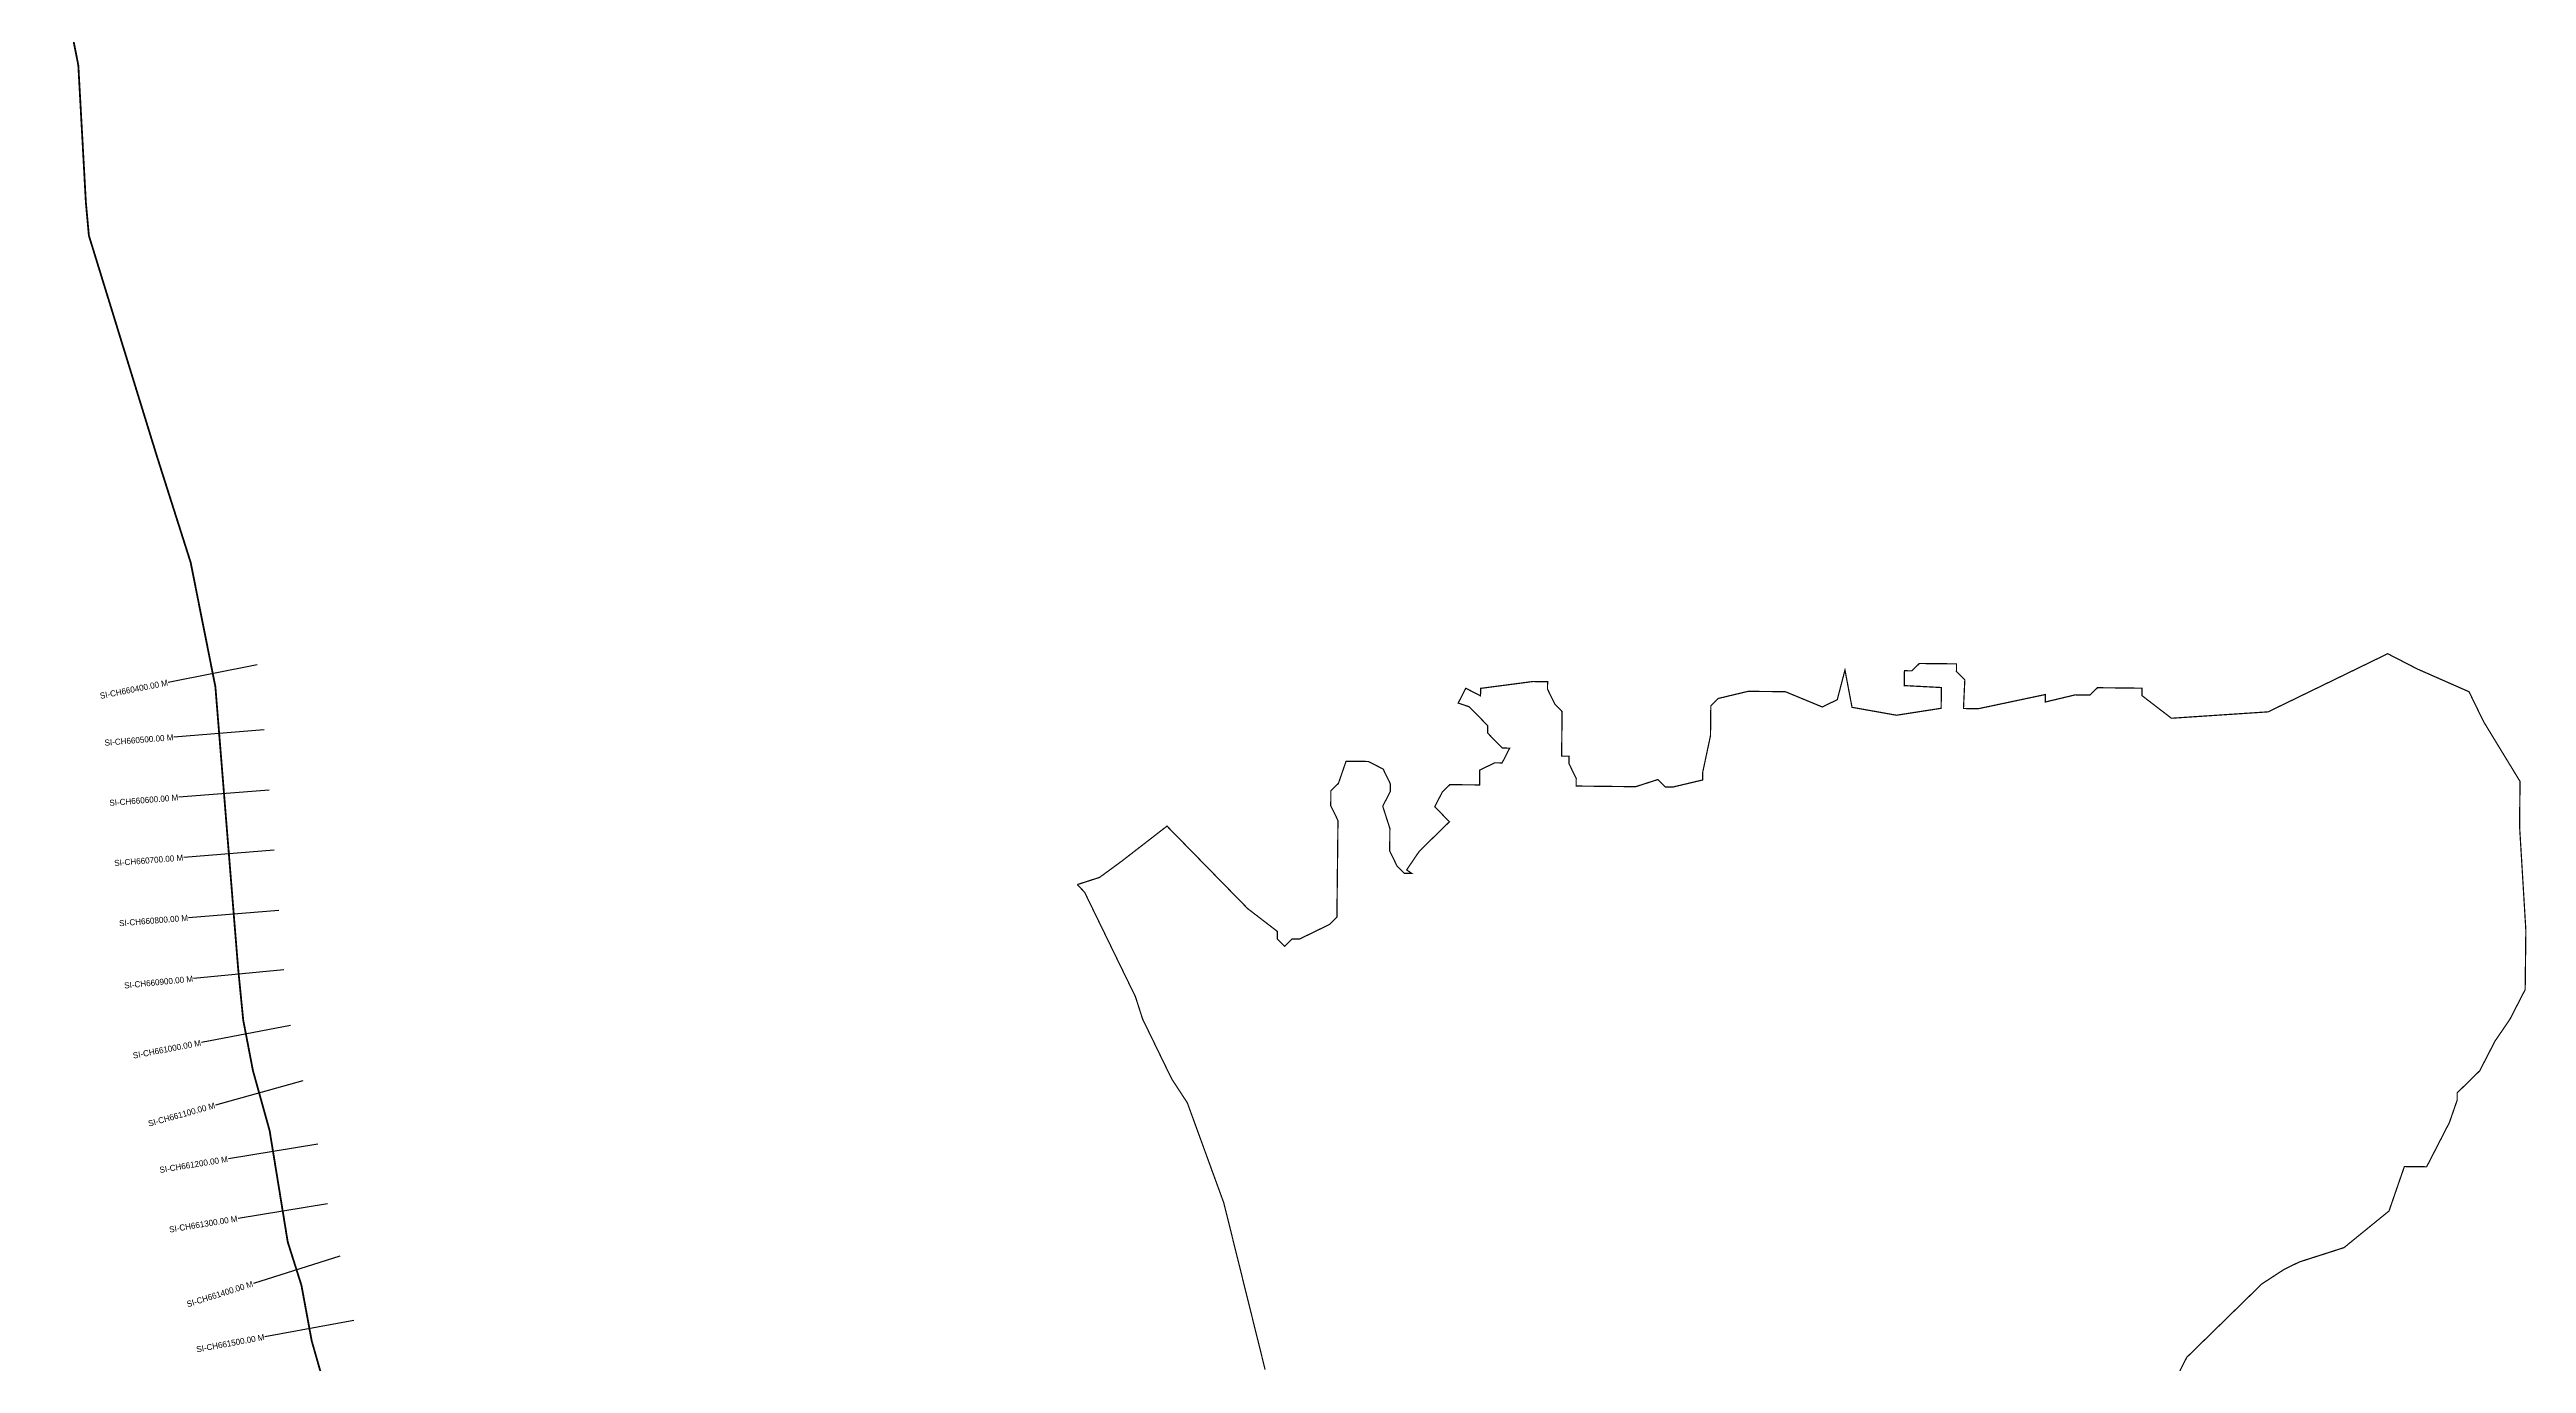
# Model space of a CAD drawing. Header units: metres. Extents: x 333202 to 338316, y 1781929 to 1790673.
# Drawn here: x 334214 to 338316, y 1784124 to 1786301 of the extents above; entities that cross this region are included whole.
import ezdxf
from ezdxf.enums import TextEntityAlignment as Align

# ---------------------------------------------------------------- set-up
doc = ezdxf.new("R2010")
doc.units = ezdxf.units.M
for name, color, linetype in [('CS', 134, 'Continuous'), ('CSMark', 6, 'Continuous'), ('NATURALLY PROTECTED', 3, 'Continuous')]:
    doc.layers.add(name, color=color, linetype=linetype)

msp = doc.modelspace()

# ---------------------------------------------------------------- linework, layer by layer
at = {"color": 6, "const_width": 2}
for points in [[(335915.9, 1784917.7), (335952.9, 1784929.6), (335989.6, 1784956.5), (336064.6, 1785014.6), (336198.5, 1784877.7), (336247.3, 1784840.2), (336247.2, 1784827.9), (336259.4, 1784815.5), (336271.8, 1784827.7), (336284.1, 1784827.5), (336333.6, 1784851.6), (336346, 1784863.8), (336347.8, 1785023.8), (336335.8, 1785048.5), (336336, 1785073.1), (336348.5, 1785085.3), (336361.2, 1785122.1), (336398.1, 1785121.7), (336422.6, 1785109.1), (336434.6, 1785084.4), (336434.5, 1785072), (336421.9, 1785047.6), (336433.8, 1785010.5), (336433.4, 1784973.6), (336445.4, 1784948.9), (336457.6, 1784936.4), (336469.9, 1784936.3), (336461.5, 1784942), (336482.6, 1784973.1), (336532.4, 1785021.8), (336508.1, 1785046.7), (336520.6, 1785071.1), (336533.1, 1785083.3), (336582.3, 1785082.8), (336582.6, 1785107.4), (336607.3, 1785119.4), (336619.6, 1785119.3), (336632.2, 1785143.8), (336619.9, 1785143.9), (336595.6, 1785168.8), (336595.7, 1785181.1), (336565.3, 1785212.2), (336546.9, 1785218.5), (336559.5, 1785243), (336583.9, 1785230.4), (336584.1, 1785242.8), (336670.4, 1785254.1), (336695, 1785253.9), (336694.8, 1785241.6), (336706.9, 1785216.8), (336719, 1785204.3), (336718.2, 1785130.5), (336730.6, 1785130.5), (336730.4, 1785118.1), (336742.4, 1785093.3), (336742.3, 1785081), (336840.8, 1785079.9), (336877.8, 1785091.8), (336890, 1785079.4), (336902.3, 1785079.3), (336951.7, 1785091), (336951.8, 1785103.4), (336964.8, 1785164.7), (336965.3, 1785214), (336977.8, 1785226.1), (337027.1, 1785237.9), (337088.7, 1785237.3), (337149.9, 1785212), (337174.7, 1785224), (337187.5, 1785273.1), (337199.2, 1785211.4), (337272.9, 1785198.3), (337346.8, 1785209.8), (337347.2, 1785244.2), (337285.7, 1785247.4), (337286, 1785272), (337298.3, 1785271.9), (337310.7, 1785284), (337372.3, 1785283.4), (337372.1, 1785271.1), (337386, 1785256.9), (337383.8, 1785209.4), (337408.4, 1785209.1), (337519.4, 1785232.6), (337519.3, 1785220.2), (337568.7, 1785232), (337593.2, 1785231.7), (337605.7, 1785243.9), (337679.5, 1785243.1), (337679.4, 1785230.8), (337728.2, 1785193.3), (337888.4, 1785203.9), (338086.4, 1785300.2), (338135.3, 1785275), (338221.1, 1785237.2), (338245.2, 1785187.7), (338305.6, 1785088.6), (338304.8, 1785014.7), (338315.2, 1784842.3), (338314.1, 1784743.8), (338289, 1784694.9), (338264, 1784658.2), (338238.8, 1784609.2), (338201.5, 1784572.7), (338201.4, 1784560.4), (338188.6, 1784523.6), (338150.9, 1784450.2), (338114, 1784450.6), (338088.6, 1784377), (338014.1, 1784316.3), (337940, 1784292.5), (337915.2, 1784280.4), (337878, 1784256.2), (337753.6, 1784134.5), (337728.5, 1784085.5)], [(336227.1, 1784114.3), (336158.7, 1784390.3), (336098.3, 1784556.1), (336072.3, 1784596), (336024.2, 1784695), (336012.3, 1784732), (335928, 1784905.3), (335915.9, 1784917.7)]]:
    msp.add_lwpolyline(points, dxfattribs=at)
at = {"layer": 'CS'}
for p, q in [((334557.7, 1785281.9), (334410.5, 1785252.7)), ((334569.5, 1785174), (334419.9, 1785161.9)), ((334577.5, 1785074.3), (334428, 1785062.3)), ((334585.6, 1784974.7), (334436, 1784962.6)), ((334593.6, 1784875), (334444.1, 1784862.9)), ((334601.7, 1784776.7), (334452.4, 1784761.9)), ((334612.7, 1784684.2), (334465.4, 1784656)), ((334633.2, 1784592.7), (334488.7, 1784552.5)), ((334658, 1784487.5), (334510, 1784463.4)), ((334674.1, 1784388.8), (334526, 1784364.7)), ((334694.4, 1784302.2), (334551.4, 1784257)), ((334718, 1784195.7), (334570.5, 1784168.5))]:
    msp.add_line(p, q, dxfattribs=at)
at = {"layer": 'NATURALLY PROTECTED', "const_width": 3, "flags": 128}
msp.add_lwpolyline([(334215.3, 1786509.8), (334261.5, 1786274.8), (334267.7, 1786162.1), (334274, 1786047.5), (334279, 1785992.8), (334325.4, 1785842.2), (334391.1, 1785629), (334447.5, 1785451.6), (334488.5, 1785245.4), (334509, 1784991.3), (334526.2, 1784778.3), (334534.6, 1784693.2), (334550.7, 1784609.5), (334578.3, 1784510.2), (334596.2, 1784400.3), (334608.3, 1784325.7), (334631, 1784253.9), (334648, 1784161.9), (334717.8, 1783916.8)], dxfattribs=at)

# ---------------------------------------------------------------- texts
at = {"layer": 'CSMark'}
for s, rotation, p in [('SI-CH660400.00 M', 11.2369, (334409.6, 1785252.5)), ('SI-CH660500.00 M', 4.6176, (334419, 1785161.9)), ('SI-CH660600.00 M', 4.6176, (334427, 1785062.2)), ('SI-CH660700.00 M', 4.6176, (334435.1, 1784962.5)), ('SI-CH660800.00 M', 4.6176, (334443.1, 1784862.8)), ('SI-CH660900.00 M', 5.6853, (334451.4, 1784761.8)), ('SI-CH661000.00 M', 10.8567, (334464.4, 1784655.8)), ('SI-CH661100.00 M', 15.5402, (334487.7, 1784552.2)), ('SI-CH661200.00 M', 9.2409, (334509, 1784463.2)), ('SI-CH661300.00 M', 9.2409, (334525, 1784364.5)), ('SI-CH661400.00 M', 17.5419, (334550.4, 1784256.7)), ('SI-CH661500.00 M', 10.4577, (334569.6, 1784168.3))]:
    msp.add_text(s, height=10, rotation=rotation, dxfattribs=at).set_placement(p, align=Align.MIDDLE_RIGHT)

doc.saveas('drawing.dxf')
